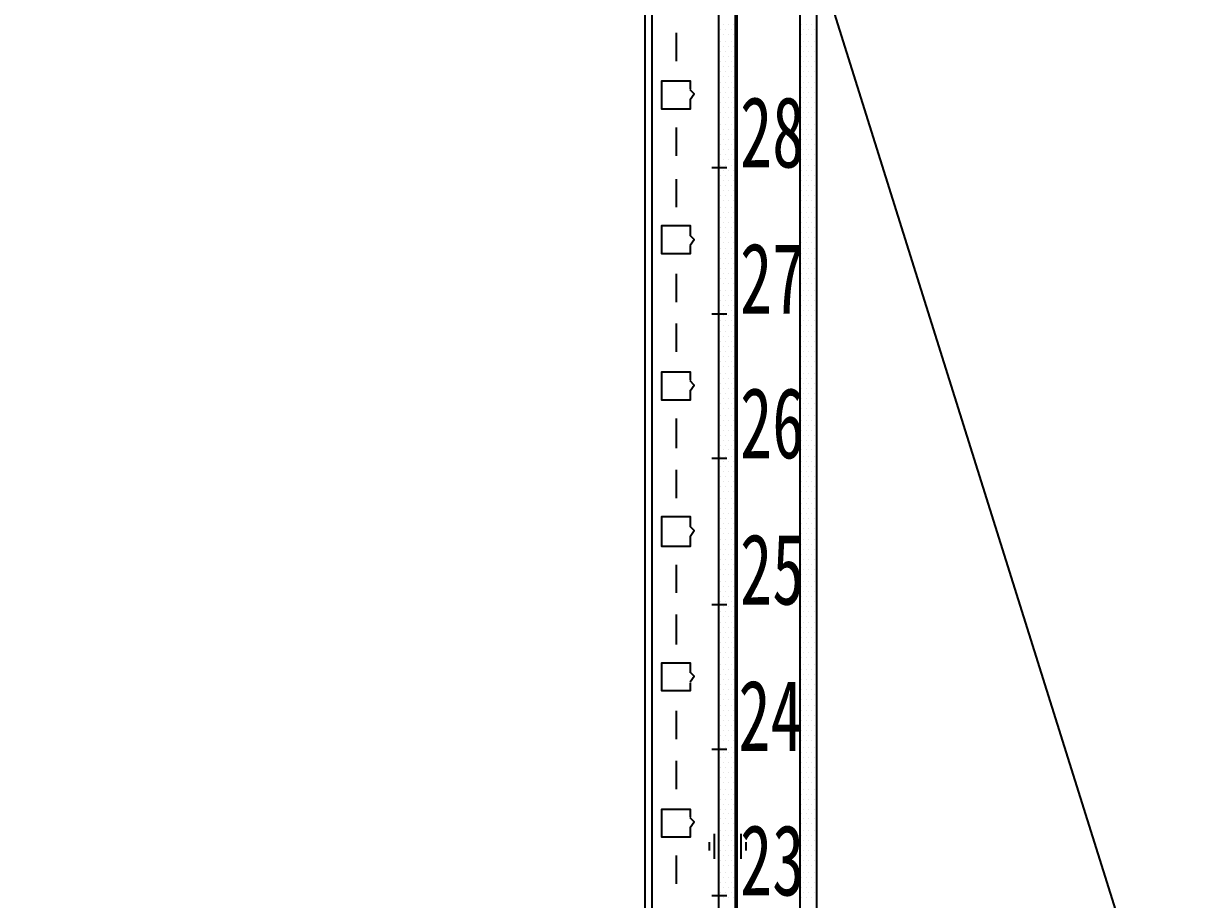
# Model space of a CAD drawing. Header units: metres. Extents: x 17 to 1264, y 17 to 859.
# Drawn here: x 405.2 to 506.6, y 402.8 to 478.7 of the extents above; entities that cross this region are included whole.
import ezdxf

# ---------------------------------------------------------------- set-up
doc = ezdxf.new("R2010")
doc.units = ezdxf.units.M
for name, color, linetype in [('LINES', 7, 'Continuous'), ('POLYLINES', 4, 'Continuous'), ('RECTS', 7, 'Continuous'), ('TEXTS', 3, 'Continuous')]:
    doc.layers.add(name, color=color, linetype=linetype)

msp = doc.modelspace()

# ---------------------------------------------------------------- linework, layer by layer
at = {"layer": 'LINES'}
for p, q in [((459.066, 125.712), (459.066, 721.008)), ((522.138, 330.624), (464.25, 515.376)), ((465.834, 478.656), (465.834, 478.656)), ((466.266, 478.656), (466.266, 478.656)), ((466.698, 478.656), (466.698, 478.656)), ((472.602, 478.656), (472.602, 478.656)), ((473.034, 478.656), (473.034, 478.656)), ((473.466, 478.656), (473.466, 478.656)), ((461.73, 477.936), (461.73, 475.488)), ((465.546, 478.224), (465.546, 478.224)), ((465.834, 477.792), (465.834, 477.792)), ((465.978, 478.224), (465.978, 478.224)), ((466.266, 477.792), (466.266, 477.792)), ((466.554, 478.224), (466.554, 478.224)), ((466.698, 477.792), (466.698, 477.792)), ((472.602, 477.792), (472.602, 477.792)), ((472.746, 478.224), (472.746, 478.224)), ((473.034, 477.792), (473.034, 477.792)), ((473.178, 478.224), (473.178, 478.224)), ((473.466, 477.792), (473.466, 477.792)), ((473.754, 478.224), (473.754, 478.224)), ((465.546, 477.216), (465.546, 477.216)), ((465.834, 476.784), (465.834, 476.784)), ((465.978, 477.216), (465.978, 477.216)), ((466.266, 476.784), (466.266, 476.784)), ((466.554, 477.216), (466.554, 477.216)), ((466.698, 476.784), (466.698, 476.784)), ((472.602, 476.784), (472.602, 476.784)), ((472.746, 477.216), (472.746, 477.216)), ((473.034, 476.784), (473.034, 476.784)), ((473.178, 477.216), (473.178, 477.216)), ((473.466, 476.784), (473.466, 476.784)), ((473.754, 477.216), (473.754, 477.216)), ((465.546, 476.352), (465.546, 476.352)), ((465.834, 475.92), (465.834, 475.92)), ((465.978, 476.352), (465.978, 476.352)), ((466.266, 475.92), (466.266, 475.92)), ((466.554, 476.352), (466.554, 476.352)), ((466.698, 475.92), (466.698, 475.92)), ((472.602, 475.92), (472.602, 475.92)), ((472.746, 476.352), (472.746, 476.352)), ((473.034, 475.92), (473.034, 475.92)), ((473.178, 476.352), (473.178, 476.352)), ((473.466, 475.92), (473.466, 475.92)), ((473.754, 476.352), (473.754, 476.352)), ((465.546, 475.488), (465.546, 475.488)), ((465.546, 474.624), (465.546, 474.624)), ((465.834, 475.056), (465.834, 475.056)), ((465.978, 475.488), (465.978, 475.488)), ((465.978, 474.624), (465.978, 474.624)), ((466.266, 475.056), (466.266, 475.056)), ((466.554, 475.488), (466.554, 475.488)), ((466.554, 474.624), (466.554, 474.624)), ((466.698, 475.056), (466.698, 475.056)), ((472.602, 475.056), (472.602, 475.056)), ((472.746, 475.488), (472.746, 475.488)), ((472.746, 474.624), (472.746, 474.624)), ((473.034, 475.056), (473.034, 475.056)), ((473.178, 475.488), (473.178, 475.488)), ((473.178, 474.624), (473.178, 474.624)), ((473.466, 475.056), (473.466, 475.056)), ((473.754, 475.488), (473.754, 475.488)), ((473.754, 474.624), (473.754, 474.624)), ((465.546, 473.616), (465.546, 473.616)), ((465.834, 474.192), (465.834, 474.192)), ((465.978, 473.616), (465.978, 473.616)), ((466.266, 474.192), (466.266, 474.192)), ((466.554, 473.616), (466.554, 473.616)), ((466.698, 474.192), (466.698, 474.192)), ((472.602, 474.192), (472.602, 474.192)), ((472.746, 473.616), (472.746, 473.616)), ((473.034, 474.192), (473.034, 474.192)), ((473.178, 473.616), (473.178, 473.616)), ((473.466, 474.192), (473.466, 474.192)), ((473.754, 473.616), (473.754, 473.616)), ((465.546, 472.752), (465.546, 472.752)), ((465.834, 473.184), (465.834, 473.184)), ((465.978, 472.752), (465.978, 472.752)), ((466.266, 473.184), (466.266, 473.184)), ((466.554, 472.752), (466.554, 472.752)), ((466.698, 473.184), (466.698, 473.184)), ((472.602, 473.184), (472.602, 473.184)), ((472.746, 472.752), (472.746, 472.752)), ((473.034, 473.184), (473.034, 473.184)), ((473.178, 472.752), (473.178, 472.752)), ((473.466, 473.184), (473.466, 473.184)), ((473.754, 472.752), (473.754, 472.752)), ((465.546, 471.888), (465.546, 471.888)), ((465.834, 472.32), (465.834, 472.32)), ((465.978, 471.888), (465.978, 471.888)), ((466.266, 472.32), (466.266, 472.32)), ((466.554, 471.888), (466.554, 471.888)), ((466.698, 472.32), (466.698, 472.32)), ((472.602, 472.32), (472.602, 472.32)), ((472.746, 471.888), (472.746, 471.888)), ((473.034, 472.32), (473.034, 472.32)), ((473.178, 471.888), (473.178, 471.888)), ((473.466, 472.32), (473.466, 472.32)), ((473.754, 471.888), (473.754, 471.888)), ((465.546, 471.024), (465.546, 471.024)), ((465.834, 471.456), (465.834, 471.456)), ((465.834, 470.592), (465.834, 470.592)), ((465.978, 471.024), (465.978, 471.024)), ((466.266, 471.456), (466.266, 471.456)), ((466.266, 470.592), (466.266, 470.592)), ((466.554, 471.024), (466.554, 471.024)), ((466.698, 471.456), (466.698, 471.456)), ((466.698, 470.592), (466.698, 470.592)), ((472.602, 471.456), (472.602, 471.456)), ((472.602, 470.592), (472.602, 470.592)), ((472.746, 471.024), (472.746, 471.024)), ((473.034, 471.456), (473.034, 471.456)), ((473.034, 470.592), (473.034, 470.592)), ((473.178, 471.024), (473.178, 471.024)), ((473.466, 471.456), (473.466, 471.456)), ((473.466, 470.592), (473.466, 470.592)), ((473.754, 471.024), (473.754, 471.024)), ((461.73, 469.728), (461.73, 467.28)), ((465.546, 470.016), (465.546, 470.016)), ((465.834, 469.584), (465.834, 469.584)), ((465.978, 470.016), (465.978, 470.016)), ((466.266, 469.584), (466.266, 469.584)), ((466.554, 470.016), (466.554, 470.016)), ((466.698, 469.584), (466.698, 469.584)), ((472.602, 469.584), (472.602, 469.584)), ((472.746, 470.016), (472.746, 470.016)), ((473.034, 469.584), (473.034, 469.584)), ((473.178, 470.016), (473.178, 470.016)), ((473.466, 469.584), (473.466, 469.584)), ((473.754, 470.016), (473.754, 470.016)), ((465.546, 469.152), (465.546, 469.152)), ((465.834, 468.72), (465.834, 468.72)), ((465.978, 469.152), (465.978, 469.152)), ((466.266, 468.72), (466.266, 468.72)), ((466.554, 469.152), (466.554, 469.152)), ((466.698, 468.72), (466.698, 468.72)), ((472.602, 468.72), (472.602, 468.72)), ((472.746, 469.152), (472.746, 469.152)), ((473.034, 468.72), (473.034, 468.72)), ((473.178, 469.152), (473.178, 469.152)), ((473.466, 468.72), (473.466, 468.72)), ((473.754, 469.152), (473.754, 469.152)), ((465.546, 468.288), (465.546, 468.288)), ((465.834, 467.856), (465.834, 467.856)), ((465.978, 468.288), (465.978, 468.288)), ((466.266, 467.856), (466.266, 467.856)), ((466.554, 468.288), (466.554, 468.288)), ((466.698, 467.856), (466.698, 467.856)), ((472.602, 467.856), (472.602, 467.856)), ((472.746, 468.288), (472.746, 468.288)), ((473.034, 467.856), (473.034, 467.856)), ((473.178, 468.288), (473.178, 468.288)), ((473.466, 467.856), (473.466, 467.856)), ((473.754, 468.288), (473.754, 468.288)), ((465.546, 467.424), (465.546, 467.424)), ((465.546, 466.416), (465.546, 466.416)), ((465.834, 466.992), (465.834, 466.992)), ((465.978, 467.424), (465.978, 467.424)), ((465.978, 466.416), (465.978, 466.416)), ((466.266, 466.992), (466.266, 466.992)), ((466.554, 467.424), (466.554, 467.424)), ((466.554, 466.416), (466.554, 466.416)), ((466.698, 466.992), (466.698, 466.992)), ((472.602, 466.992), (472.602, 466.992)), ((472.746, 467.424), (472.746, 467.424)), ((472.746, 466.416), (472.746, 466.416)), ((473.034, 466.992), (473.034, 466.992)), ((473.178, 467.424), (473.178, 467.424)), ((473.178, 466.416), (473.178, 466.416)), ((473.466, 466.992), (473.466, 466.992)), ((473.754, 467.424), (473.754, 467.424)), ((473.754, 466.416), (473.754, 466.416)), ((464.826, 466.272), (466.122, 466.272)), ((464.826, 466.272), (466.122, 466.272)), ((464.826, 466.272), (466.122, 466.272)), ((464.826, 466.272), (466.122, 466.272)), ((465.546, 465.552), (465.546, 465.552)), ((465.834, 465.984), (465.834, 465.984)), ((465.978, 465.552), (465.978, 465.552)), ((466.266, 465.984), (466.266, 465.984)), ((466.554, 465.552), (466.554, 465.552)), ((466.698, 465.984), (466.698, 465.984)), ((472.602, 465.984), (472.602, 465.984)), ((472.746, 465.552), (472.746, 465.552)), ((473.034, 465.984), (473.034, 465.984)), ((473.178, 465.552), (473.178, 465.552)), ((473.466, 465.984), (473.466, 465.984)), ((473.754, 465.552), (473.754, 465.552)), ((461.73, 465.264), (461.73, 462.816)), ((465.546, 464.688), (465.546, 464.688)), ((465.834, 465.12), (465.834, 465.12)), ((465.978, 464.688), (465.978, 464.688)), ((466.266, 465.12), (466.266, 465.12)), ((466.554, 464.688), (466.554, 464.688)), ((466.698, 465.12), (466.698, 465.12)), ((472.602, 465.12), (472.602, 465.12)), ((472.746, 464.688), (472.746, 464.688)), ((473.034, 465.12), (473.034, 465.12)), ((473.178, 464.688), (473.178, 464.688)), ((473.466, 465.12), (473.466, 465.12)), ((473.754, 464.688), (473.754, 464.688)), ((465.546, 463.824), (465.546, 463.824)), ((465.834, 464.256), (465.834, 464.256)), ((465.834, 463.392), (465.834, 463.392)), ((465.978, 463.824), (465.978, 463.824)), ((466.266, 464.256), (466.266, 464.256)), ((466.266, 463.392), (466.266, 463.392)), ((466.554, 463.824), (466.554, 463.824)), ((466.698, 464.256), (466.698, 464.256)), ((466.698, 463.392), (466.698, 463.392)), ((472.602, 464.256), (472.602, 464.256)), ((472.602, 463.392), (472.602, 463.392)), ((472.746, 463.824), (472.746, 463.824)), ((473.034, 464.256), (473.034, 464.256)), ((473.034, 463.392), (473.034, 463.392)), ((473.178, 463.824), (473.178, 463.824)), ((473.466, 464.256), (473.466, 464.256)), ((473.466, 463.392), (473.466, 463.392)), ((473.754, 463.824), (473.754, 463.824)), ((465.546, 462.816), (465.546, 462.816)), ((465.834, 462.384), (465.834, 462.384)), ((465.978, 462.816), (465.978, 462.816)), ((466.266, 462.384), (466.266, 462.384)), ((466.554, 462.816), (466.554, 462.816)), ((466.698, 462.384), (466.698, 462.384)), ((472.602, 462.384), (472.602, 462.384)), ((472.746, 462.816), (472.746, 462.816)), ((473.034, 462.384), (473.034, 462.384)), ((473.178, 462.816), (473.178, 462.816)), ((473.466, 462.384), (473.466, 462.384)), ((473.754, 462.816), (473.754, 462.816)), ((465.546, 461.952), (465.546, 461.952)), ((465.834, 461.52), (465.834, 461.52)), ((465.978, 461.952), (465.978, 461.952)), ((466.266, 461.52), (466.266, 461.52)), ((466.554, 461.952), (466.554, 461.952)), ((466.698, 461.52), (466.698, 461.52)), ((472.602, 461.52), (472.602, 461.52)), ((472.746, 461.952), (472.746, 461.952)), ((473.034, 461.52), (473.034, 461.52)), ((473.178, 461.952), (473.178, 461.952)), ((473.466, 461.52), (473.466, 461.52)), ((473.754, 461.952), (473.754, 461.952)), ((465.546, 461.088), (465.546, 461.088)), ((465.834, 460.656), (465.834, 460.656)), ((465.978, 461.088), (465.978, 461.088)), ((466.266, 460.656), (466.266, 460.656)), ((466.554, 461.088), (466.554, 461.088)), ((466.698, 460.656), (466.698, 460.656)), ((472.602, 460.656), (472.602, 460.656)), ((472.746, 461.088), (472.746, 461.088)), ((473.034, 460.656), (473.034, 460.656)), ((473.178, 461.088), (473.178, 461.088)), ((473.466, 460.656), (473.466, 460.656)), ((473.754, 461.088), (473.754, 461.088)), ((465.546, 460.224), (465.546, 460.224)), ((465.834, 459.792), (465.834, 459.792)), ((465.978, 460.224), (465.978, 460.224)), ((466.266, 459.792), (466.266, 459.792)), ((466.554, 460.224), (466.554, 460.224)), ((466.698, 459.792), (466.698, 459.792)), ((472.602, 459.792), (472.602, 459.792)), ((472.746, 460.224), (472.746, 460.224)), ((473.034, 459.792), (473.034, 459.792)), ((473.178, 460.224), (473.178, 460.224)), ((473.466, 459.792), (473.466, 459.792)), ((473.754, 460.224), (473.754, 460.224)), ((465.546, 459.216), (465.546, 459.216)), ((465.546, 458.352), (465.546, 458.352)), ((465.834, 458.784), (465.834, 458.784)), ((465.978, 459.216), (465.978, 459.216)), ((465.978, 458.352), (465.978, 458.352)), ((466.266, 458.784), (466.266, 458.784)), ((466.554, 459.216), (466.554, 459.216)), ((466.554, 458.352), (466.554, 458.352)), ((466.698, 458.784), (466.698, 458.784)), ((472.602, 458.784), (472.602, 458.784)), ((472.746, 459.216), (472.746, 459.216)), ((472.746, 458.352), (472.746, 458.352)), ((473.034, 458.784), (473.034, 458.784)), ((473.178, 459.216), (473.178, 459.216)), ((473.178, 458.352), (473.178, 458.352)), ((473.466, 458.784), (473.466, 458.784)), ((473.754, 459.216), (473.754, 459.216)), ((473.754, 458.352), (473.754, 458.352)), ((465.546, 457.488), (465.546, 457.488)), ((465.834, 457.92), (465.834, 457.92)), ((465.978, 457.488), (465.978, 457.488)), ((466.266, 457.92), (466.266, 457.92)), ((466.554, 457.488), (466.554, 457.488)), ((466.698, 457.92), (466.698, 457.92)), ((472.602, 457.92), (472.602, 457.92)), ((472.746, 457.488), (472.746, 457.488)), ((473.034, 457.92), (473.034, 457.92)), ((473.178, 457.488), (473.178, 457.488)), ((473.466, 457.92), (473.466, 457.92)), ((473.754, 457.488), (473.754, 457.488)), ((461.73, 457.056), (461.73, 454.608)), ((465.546, 456.624), (465.546, 456.624)), ((465.834, 457.056), (465.834, 457.056)), ((465.978, 456.624), (465.978, 456.624)), ((466.266, 457.056), (466.266, 457.056)), ((466.554, 456.624), (466.554, 456.624)), ((466.698, 457.056), (466.698, 457.056)), ((472.602, 457.056), (472.602, 457.056)), ((472.746, 456.624), (472.746, 456.624)), ((473.034, 457.056), (473.034, 457.056)), ((473.178, 456.624), (473.178, 456.624)), ((473.466, 457.056), (473.466, 457.056)), ((473.754, 456.624), (473.754, 456.624)), ((465.546, 455.616), (465.546, 455.616)), ((465.834, 456.192), (465.834, 456.192)), ((465.978, 455.616), (465.978, 455.616)), ((466.266, 456.192), (466.266, 456.192)), ((466.554, 455.616), (466.554, 455.616)), ((466.698, 456.192), (466.698, 456.192)), ((472.602, 456.192), (472.602, 456.192)), ((472.746, 455.616), (472.746, 455.616)), ((473.034, 456.192), (473.034, 456.192)), ((473.178, 455.616), (473.178, 455.616)), ((473.466, 456.192), (473.466, 456.192)), ((473.754, 455.616), (473.754, 455.616)), ((465.546, 454.752), (465.546, 454.752)), ((465.834, 455.184), (465.834, 455.184)), ((465.834, 454.32), (465.834, 454.32)), ((465.978, 454.752), (465.978, 454.752)), ((466.266, 455.184), (466.266, 455.184)), ((466.266, 454.32), (466.266, 454.32)), ((466.554, 454.752), (466.554, 454.752)), ((466.698, 455.184), (466.698, 455.184)), ((466.698, 454.32), (466.698, 454.32)), ((472.602, 455.184), (472.602, 455.184)), ((472.602, 454.32), (472.602, 454.32)), ((472.746, 454.752), (472.746, 454.752)), ((473.034, 455.184), (473.034, 455.184)), ((473.034, 454.32), (473.034, 454.32)), ((473.178, 454.752), (473.178, 454.752)), ((473.466, 455.184), (473.466, 455.184)), ((473.466, 454.32), (473.466, 454.32)), ((473.754, 454.752), (473.754, 454.752)), ((464.826, 453.6), (466.122, 453.6)), ((464.826, 453.6), (466.122, 453.6)), ((464.826, 453.6), (466.122, 453.6)), ((464.826, 453.6), (466.122, 453.6)), ((465.546, 453.888), (465.546, 453.888)), ((465.834, 453.456), (465.834, 453.456)), ((465.978, 453.888), (465.978, 453.888)), ((466.266, 453.456), (466.266, 453.456)), ((466.554, 453.888), (466.554, 453.888)), ((466.698, 453.456), (466.698, 453.456)), ((472.602, 453.456), (472.602, 453.456)), ((472.746, 453.888), (472.746, 453.888)), ((473.034, 453.456), (473.034, 453.456)), ((473.178, 453.888), (473.178, 453.888)), ((473.466, 453.456), (473.466, 453.456)), ((473.754, 453.888), (473.754, 453.888)), ((461.73, 452.736), (461.73, 450.288)), ((465.546, 453.024), (465.546, 453.024)), ((465.834, 452.592), (465.834, 452.592)), ((465.978, 453.024), (465.978, 453.024)), ((466.266, 452.592), (466.266, 452.592)), ((466.554, 453.024), (466.554, 453.024)), ((466.698, 452.592), (466.698, 452.592)), ((472.602, 452.592), (472.602, 452.592)), ((472.746, 453.024), (472.746, 453.024)), ((473.034, 452.592), (473.034, 452.592)), ((473.178, 453.024), (473.178, 453.024)), ((473.466, 452.592), (473.466, 452.592)), ((473.754, 453.024), (473.754, 453.024)), ((465.546, 452.016), (465.546, 452.016)), ((465.834, 451.584), (465.834, 451.584)), ((465.978, 452.016), (465.978, 452.016)), ((466.266, 451.584), (466.266, 451.584)), ((466.554, 452.016), (466.554, 452.016)), ((466.698, 451.584), (466.698, 451.584)), ((472.602, 451.584), (472.602, 451.584)), ((472.746, 452.016), (472.746, 452.016)), ((473.034, 451.584), (473.034, 451.584)), ((473.178, 452.016), (473.178, 452.016)), ((473.466, 451.584), (473.466, 451.584)), ((473.754, 452.016), (473.754, 452.016)), ((465.546, 451.152), (465.546, 451.152)), ((465.546, 450.288), (465.546, 450.288)), ((465.834, 450.72), (465.834, 450.72)), ((465.978, 451.152), (465.978, 451.152)), ((465.978, 450.288), (465.978, 450.288)), ((466.266, 450.72), (466.266, 450.72)), ((466.554, 451.152), (466.554, 451.152)), ((466.554, 450.288), (466.554, 450.288)), ((466.698, 450.72), (466.698, 450.72)), ((472.602, 450.72), (472.602, 450.72)), ((472.746, 451.152), (472.746, 451.152)), ((472.746, 450.288), (472.746, 450.288)), ((473.034, 450.72), (473.034, 450.72)), ((473.178, 451.152), (473.178, 451.152)), ((473.178, 450.288), (473.178, 450.288)), ((473.466, 450.72), (473.466, 450.72)), ((473.754, 451.152), (473.754, 451.152)), ((473.754, 450.288), (473.754, 450.288)), ((465.546, 449.424), (465.546, 449.424)), ((465.834, 449.856), (465.834, 449.856)), ((465.978, 449.424), (465.978, 449.424)), ((466.266, 449.856), (466.266, 449.856)), ((466.554, 449.424), (466.554, 449.424)), ((466.698, 449.856), (466.698, 449.856)), ((472.602, 449.856), (472.602, 449.856)), ((472.746, 449.424), (472.746, 449.424)), ((473.034, 449.856), (473.034, 449.856)), ((473.178, 449.424), (473.178, 449.424)), ((473.466, 449.856), (473.466, 449.856)), ((473.754, 449.424), (473.754, 449.424)), ((465.546, 448.416), (465.546, 448.416)), ((465.834, 448.992), (465.834, 448.992)), ((465.978, 448.416), (465.978, 448.416)), ((466.266, 448.992), (466.266, 448.992)), ((466.554, 448.416), (466.554, 448.416)), ((466.698, 448.992), (466.698, 448.992)), ((472.602, 448.992), (472.602, 448.992)), ((472.746, 448.416), (472.746, 448.416)), ((473.034, 448.992), (473.034, 448.992)), ((473.178, 448.416), (473.178, 448.416)), ((473.466, 448.992), (473.466, 448.992)), ((473.754, 448.416), (473.754, 448.416)), ((465.546, 447.552), (465.546, 447.552)), ((465.834, 447.984), (465.834, 447.984)), ((465.978, 447.552), (465.978, 447.552)), ((466.266, 447.984), (466.266, 447.984)), ((466.554, 447.552), (466.554, 447.552)), ((466.698, 447.984), (466.698, 447.984)), ((472.602, 447.984), (472.602, 447.984)), ((472.746, 447.552), (472.746, 447.552)), ((473.034, 447.984), (473.034, 447.984)), ((473.178, 447.552), (473.178, 447.552)), ((473.466, 447.984), (473.466, 447.984)), ((473.754, 447.552), (473.754, 447.552)), ((465.546, 446.688), (465.546, 446.688)), ((465.834, 447.12), (465.834, 447.12)), ((465.834, 446.256), (465.834, 446.256)), ((465.978, 446.688), (465.978, 446.688)), ((466.266, 447.12), (466.266, 447.12)), ((466.266, 446.256), (466.266, 446.256)), ((466.554, 446.688), (466.554, 446.688)), ((466.698, 447.12), (466.698, 447.12)), ((466.698, 446.256), (466.698, 446.256)), ((472.602, 447.12), (472.602, 447.12)), ((472.602, 446.256), (472.602, 446.256)), ((472.746, 446.688), (472.746, 446.688)), ((473.034, 447.12), (473.034, 447.12)), ((473.034, 446.256), (473.034, 446.256)), ((473.178, 446.688), (473.178, 446.688)), ((473.466, 447.12), (473.466, 447.12)), ((473.466, 446.256), (473.466, 446.256)), ((473.754, 446.688), (473.754, 446.688)), ((465.546, 445.824), (465.546, 445.824)), ((465.834, 445.392), (465.834, 445.392)), ((465.978, 445.824), (465.978, 445.824)), ((466.266, 445.392), (466.266, 445.392)), ((466.554, 445.824), (466.554, 445.824)), ((466.698, 445.392), (466.698, 445.392)), ((472.602, 445.392), (472.602, 445.392)), ((472.746, 445.824), (472.746, 445.824)), ((473.034, 445.392), (473.034, 445.392)), ((473.178, 445.824), (473.178, 445.824)), ((473.466, 445.392), (473.466, 445.392)), ((473.754, 445.824), (473.754, 445.824)), ((461.73, 444.528), (461.73, 441.936)), ((465.546, 444.816), (465.546, 444.816)), ((465.834, 444.384), (465.834, 444.384)), ((465.978, 444.816), (465.978, 444.816)), ((466.266, 444.384), (466.266, 444.384)), ((466.554, 444.816), (466.554, 444.816)), ((466.698, 444.384), (466.698, 444.384)), ((472.602, 444.384), (472.602, 444.384)), ((472.746, 444.816), (472.746, 444.816)), ((473.034, 444.384), (473.034, 444.384)), ((473.178, 444.816), (473.178, 444.816)), ((473.466, 444.384), (473.466, 444.384)), ((473.754, 444.816), (473.754, 444.816)), ((465.546, 443.952), (465.546, 443.952)), ((465.834, 443.52), (465.834, 443.52)), ((465.978, 443.952), (465.978, 443.952)), ((466.266, 443.52), (466.266, 443.52)), ((466.554, 443.952), (466.554, 443.952)), ((466.698, 443.52), (466.698, 443.52)), ((472.602, 443.52), (472.602, 443.52)), ((472.746, 443.952), (472.746, 443.952)), ((473.034, 443.52), (473.034, 443.52)), ((473.178, 443.952), (473.178, 443.952)), ((473.466, 443.52), (473.466, 443.52)), ((473.754, 443.952), (473.754, 443.952)), ((465.546, 443.088), (465.546, 443.088)), ((465.546, 442.224), (465.546, 442.224)), ((465.834, 442.656), (465.834, 442.656)), ((465.978, 443.088), (465.978, 443.088)), ((465.978, 442.224), (465.978, 442.224)), ((466.266, 442.656), (466.266, 442.656)), ((466.554, 443.088), (466.554, 443.088)), ((466.554, 442.224), (466.554, 442.224)), ((466.698, 442.656), (466.698, 442.656)), ((472.602, 442.656), (472.602, 442.656)), ((472.746, 443.088), (472.746, 443.088)), ((472.746, 442.224), (472.746, 442.224)), ((473.034, 442.656), (473.034, 442.656)), ((473.178, 443.088), (473.178, 443.088)), ((473.178, 442.224), (473.178, 442.224)), ((473.466, 442.656), (473.466, 442.656)), ((473.754, 443.088), (473.754, 443.088)), ((473.754, 442.224), (473.754, 442.224)), ((464.826, 441.072), (466.122, 441.072)), ((464.826, 441.072), (466.122, 441.072)), ((464.826, 441.072), (466.122, 441.072)), ((464.826, 441.072), (466.122, 441.072)), ((465.546, 441.216), (465.546, 441.216)), ((465.834, 441.792), (465.834, 441.792)), ((465.978, 441.216), (465.978, 441.216)), ((466.266, 441.792), (466.266, 441.792)), ((466.554, 441.216), (466.554, 441.216)), ((466.698, 441.792), (466.698, 441.792)), ((472.602, 441.792), (472.602, 441.792)), ((472.746, 441.216), (472.746, 441.216)), ((473.034, 441.792), (473.034, 441.792)), ((473.178, 441.216), (473.178, 441.216)), ((473.466, 441.792), (473.466, 441.792)), ((473.754, 441.216), (473.754, 441.216)), ((461.73, 440.064), (461.73, 437.616)), ((465.546, 440.352), (465.546, 440.352)), ((465.834, 440.784), (465.834, 440.784)), ((465.978, 440.352), (465.978, 440.352)), ((466.266, 440.784), (466.266, 440.784)), ((466.554, 440.352), (466.554, 440.352)), ((466.698, 440.784), (466.698, 440.784)), ((472.602, 440.784), (472.602, 440.784)), ((472.746, 440.352), (472.746, 440.352)), ((473.034, 440.784), (473.034, 440.784)), ((473.178, 440.352), (473.178, 440.352)), ((473.466, 440.784), (473.466, 440.784)), ((473.754, 440.352), (473.754, 440.352)), ((465.546, 439.488), (465.546, 439.488)), ((465.834, 439.92), (465.834, 439.92)), ((465.834, 439.056), (465.834, 439.056)), ((465.978, 439.488), (465.978, 439.488)), ((466.266, 439.92), (466.266, 439.92)), ((466.266, 439.056), (466.266, 439.056)), ((466.554, 439.488), (466.554, 439.488)), ((466.698, 439.92), (466.698, 439.92)), ((466.698, 439.056), (466.698, 439.056)), ((472.602, 439.92), (472.602, 439.92)), ((472.602, 439.056), (472.602, 439.056)), ((472.746, 439.488), (472.746, 439.488)), ((473.034, 439.92), (473.034, 439.92)), ((473.034, 439.056), (473.034, 439.056)), ((473.178, 439.488), (473.178, 439.488)), ((473.466, 439.92), (473.466, 439.92)), ((473.466, 439.056), (473.466, 439.056)), ((473.754, 439.488), (473.754, 439.488)), ((465.546, 438.624), (465.546, 438.624)), ((465.834, 438.192), (465.834, 438.192)), ((465.978, 438.624), (465.978, 438.624)), ((466.266, 438.192), (466.266, 438.192)), ((466.554, 438.624), (466.554, 438.624)), ((466.698, 438.192), (466.698, 438.192)), ((472.602, 438.192), (472.602, 438.192)), ((472.746, 438.624), (472.746, 438.624)), ((473.034, 438.192), (473.034, 438.192)), ((473.178, 438.624), (473.178, 438.624)), ((473.466, 438.192), (473.466, 438.192)), ((473.754, 438.624), (473.754, 438.624)), ((465.546, 437.616), (465.546, 437.616)), ((465.834, 437.184), (465.834, 437.184)), ((465.978, 437.616), (465.978, 437.616)), ((466.266, 437.184), (466.266, 437.184)), ((466.554, 437.616), (466.554, 437.616)), ((466.698, 437.184), (466.698, 437.184)), ((472.602, 437.184), (472.602, 437.184)), ((472.746, 437.616), (472.746, 437.616)), ((473.034, 437.184), (473.034, 437.184)), ((473.178, 437.616), (473.178, 437.616)), ((473.466, 437.184), (473.466, 437.184)), ((473.754, 437.616), (473.754, 437.616)), ((465.546, 436.752), (465.546, 436.752)), ((465.834, 436.32), (465.834, 436.32)), ((465.978, 436.752), (465.978, 436.752)), ((466.266, 436.32), (466.266, 436.32)), ((466.554, 436.752), (466.554, 436.752)), ((466.698, 436.32), (466.698, 436.32)), ((472.602, 436.32), (472.602, 436.32)), ((472.746, 436.752), (472.746, 436.752)), ((473.034, 436.32), (473.034, 436.32)), ((473.178, 436.752), (473.178, 436.752)), ((473.466, 436.32), (473.466, 436.32)), ((473.754, 436.752), (473.754, 436.752)), ((465.546, 435.888), (465.546, 435.888)), ((465.546, 435.024), (465.546, 435.024)), ((465.834, 435.456), (465.834, 435.456)), ((465.978, 435.888), (465.978, 435.888)), ((465.978, 435.024), (465.978, 435.024)), ((466.266, 435.456), (466.266, 435.456)), ((466.554, 435.888), (466.554, 435.888)), ((466.554, 435.024), (466.554, 435.024)), ((466.698, 435.456), (466.698, 435.456)), ((472.602, 435.456), (472.602, 435.456)), ((472.746, 435.888), (472.746, 435.888)), ((472.746, 435.024), (472.746, 435.024)), ((473.034, 435.456), (473.034, 435.456)), ((473.178, 435.888), (473.178, 435.888)), ((473.178, 435.024), (473.178, 435.024)), ((473.466, 435.456), (473.466, 435.456)), ((473.754, 435.888), (473.754, 435.888)), ((473.754, 435.024), (473.754, 435.024)), ((465.546, 434.016), (465.546, 434.016)), ((465.834, 434.592), (465.834, 434.592)), ((465.978, 434.016), (465.978, 434.016)), ((466.266, 434.592), (466.266, 434.592)), ((466.554, 434.016), (466.554, 434.016)), ((466.698, 434.592), (466.698, 434.592)), ((472.602, 434.592), (472.602, 434.592)), ((472.746, 434.016), (472.746, 434.016)), ((473.034, 434.592), (473.034, 434.592)), ((473.178, 434.016), (473.178, 434.016)), ((473.466, 434.592), (473.466, 434.592)), ((473.754, 434.016), (473.754, 434.016)), ((465.546, 433.152), (465.546, 433.152)), ((465.834, 433.584), (465.834, 433.584)), ((465.978, 433.152), (465.978, 433.152)), ((466.266, 433.584), (466.266, 433.584)), ((466.554, 433.152), (466.554, 433.152)), ((466.698, 433.584), (466.698, 433.584)), ((472.602, 433.584), (472.602, 433.584)), ((472.746, 433.152), (472.746, 433.152)), ((473.034, 433.584), (473.034, 433.584)), ((473.178, 433.152), (473.178, 433.152)), ((473.466, 433.584), (473.466, 433.584)), ((473.754, 433.152), (473.754, 433.152)), ((465.546, 432.288), (465.546, 432.288)), ((465.834, 432.72), (465.834, 432.72)), ((465.978, 432.288), (465.978, 432.288)), ((466.266, 432.72), (466.266, 432.72)), ((466.554, 432.288), (466.554, 432.288)), ((466.698, 432.72), (466.698, 432.72)), ((472.602, 432.72), (472.602, 432.72)), ((472.746, 432.288), (472.746, 432.288)), ((473.034, 432.72), (473.034, 432.72)), ((473.178, 432.288), (473.178, 432.288)), ((473.466, 432.72), (473.466, 432.72)), ((473.754, 432.288), (473.754, 432.288)), ((461.73, 431.856), (461.73, 429.408)), ((465.546, 431.424), (465.546, 431.424)), ((465.834, 431.856), (465.834, 431.856)), ((465.834, 430.992), (465.834, 430.992)), ((465.978, 431.424), (465.978, 431.424)), ((466.266, 431.856), (466.266, 431.856)), ((466.266, 430.992), (466.266, 430.992)), ((466.554, 431.424), (466.554, 431.424)), ((466.698, 431.856), (466.698, 431.856)), ((466.698, 430.992), (466.698, 430.992)), ((472.602, 431.856), (472.602, 431.856)), ((472.602, 430.992), (472.602, 430.992)), ((472.746, 431.424), (472.746, 431.424)), ((473.034, 431.856), (473.034, 431.856)), ((473.034, 430.992), (473.034, 430.992)), ((473.178, 431.424), (473.178, 431.424)), ((473.466, 431.856), (473.466, 431.856)), ((473.466, 430.992), (473.466, 430.992)), ((473.754, 431.424), (473.754, 431.424)), ((465.546, 430.416), (465.546, 430.416)), ((465.834, 429.984), (465.834, 429.984)), ((465.978, 430.416), (465.978, 430.416)), ((466.266, 429.984), (466.266, 429.984)), ((466.554, 430.416), (466.554, 430.416)), ((466.698, 429.984), (466.698, 429.984)), ((472.602, 429.984), (472.602, 429.984)), ((472.746, 430.416), (472.746, 430.416)), ((473.034, 429.984), (473.034, 429.984)), ((473.178, 430.416), (473.178, 430.416)), ((473.466, 429.984), (473.466, 429.984)), ((473.754, 430.416), (473.754, 430.416)), ((465.546, 429.552), (465.546, 429.552)), ((465.834, 429.12), (465.834, 429.12)), ((465.978, 429.552), (465.978, 429.552)), ((466.266, 429.12), (466.266, 429.12)), ((466.554, 429.552), (466.554, 429.552)), ((466.698, 429.12), (466.698, 429.12)), ((472.602, 429.12), (472.602, 429.12)), ((472.746, 429.552), (472.746, 429.552)), ((473.034, 429.12), (473.034, 429.12)), ((473.178, 429.552), (473.178, 429.552)), ((473.466, 429.12), (473.466, 429.12)), ((473.754, 429.552), (473.754, 429.552)), ((464.826, 428.4), (466.122, 428.4)), ((464.826, 428.4), (466.122, 428.4)), ((464.826, 428.4), (466.122, 428.4)), ((464.826, 428.4), (466.122, 428.4)), ((465.546, 428.688), (465.546, 428.688)), ((465.834, 428.256), (465.834, 428.256)), ((465.978, 428.688), (465.978, 428.688)), ((466.266, 428.256), (466.266, 428.256)), ((466.554, 428.688), (466.554, 428.688)), ((466.698, 428.256), (466.698, 428.256)), ((472.602, 428.256), (472.602, 428.256)), ((472.746, 428.688), (472.746, 428.688)), ((473.034, 428.256), (473.034, 428.256)), ((473.178, 428.688), (473.178, 428.688)), ((473.466, 428.256), (473.466, 428.256)), ((473.754, 428.688), (473.754, 428.688)), ((461.73, 427.536), (461.73, 424.944)), ((465.546, 427.824), (465.546, 427.824)), ((465.834, 427.392), (465.834, 427.392)), ((465.978, 427.824), (465.978, 427.824)), ((466.266, 427.392), (466.266, 427.392)), ((466.554, 427.824), (466.554, 427.824)), ((466.698, 427.392), (466.698, 427.392)), ((472.602, 427.392), (472.602, 427.392)), ((472.746, 427.824), (472.746, 427.824)), ((473.034, 427.392), (473.034, 427.392)), ((473.178, 427.824), (473.178, 427.824)), ((473.466, 427.392), (473.466, 427.392)), ((473.754, 427.824), (473.754, 427.824)), ((465.546, 426.816), (465.546, 426.816)), ((465.546, 425.952), (465.546, 425.952)), ((465.834, 426.384), (465.834, 426.384)), ((465.978, 426.816), (465.978, 426.816)), ((465.978, 425.952), (465.978, 425.952)), ((466.266, 426.384), (466.266, 426.384)), ((466.554, 426.816), (466.554, 426.816)), ((466.554, 425.952), (466.554, 425.952)), ((466.698, 426.384), (466.698, 426.384)), ((472.602, 426.384), (472.602, 426.384)), ((472.746, 426.816), (472.746, 426.816)), ((472.746, 425.952), (472.746, 425.952)), ((473.034, 426.384), (473.034, 426.384)), ((473.178, 426.816), (473.178, 426.816)), ((473.178, 425.952), (473.178, 425.952)), ((473.466, 426.384), (473.466, 426.384)), ((473.754, 426.816), (473.754, 426.816)), ((473.754, 425.952), (473.754, 425.952)), ((465.546, 425.088), (465.546, 425.088)), ((465.834, 425.52), (465.834, 425.52)), ((465.978, 425.088), (465.978, 425.088)), ((466.266, 425.52), (466.266, 425.52)), ((466.554, 425.088), (466.554, 425.088)), ((466.698, 425.52), (466.698, 425.52)), ((472.602, 425.52), (472.602, 425.52)), ((472.746, 425.088), (472.746, 425.088)), ((473.034, 425.52), (473.034, 425.52)), ((473.178, 425.088), (473.178, 425.088)), ((473.466, 425.52), (473.466, 425.52)), ((473.754, 425.088), (473.754, 425.088)), ((465.546, 424.224), (465.546, 424.224)), ((465.834, 424.656), (465.834, 424.656)), ((465.978, 424.224), (465.978, 424.224)), ((466.266, 424.656), (466.266, 424.656)), ((466.554, 424.224), (466.554, 424.224)), ((466.698, 424.656), (466.698, 424.656)), ((472.602, 424.656), (472.602, 424.656)), ((472.746, 424.224), (472.746, 424.224)), ((473.034, 424.656), (473.034, 424.656)), ((473.178, 424.224), (473.178, 424.224)), ((473.466, 424.656), (473.466, 424.656)), ((473.754, 424.224), (473.754, 424.224)), ((465.546, 423.216), (465.546, 423.216)), ((465.834, 423.792), (465.834, 423.792)), ((465.978, 423.216), (465.978, 423.216)), ((466.266, 423.792), (466.266, 423.792)), ((466.554, 423.216), (466.554, 423.216)), ((466.698, 423.792), (466.698, 423.792)), ((472.602, 423.792), (472.602, 423.792)), ((472.746, 423.216), (472.746, 423.216)), ((473.034, 423.792), (473.034, 423.792)), ((473.178, 423.216), (473.178, 423.216)), ((473.466, 423.792), (473.466, 423.792)), ((473.754, 423.216), (473.754, 423.216)), ((465.546, 422.352), (465.546, 422.352)), ((465.834, 422.784), (465.834, 422.784)), ((465.834, 421.92), (465.834, 421.92)), ((465.978, 422.352), (465.978, 422.352)), ((466.266, 422.784), (466.266, 422.784)), ((466.266, 421.92), (466.266, 421.92)), ((466.554, 422.352), (466.554, 422.352)), ((466.698, 422.784), (466.698, 422.784)), ((466.698, 421.92), (466.698, 421.92)), ((472.602, 422.784), (472.602, 422.784)), ((472.602, 421.92), (472.602, 421.92)), ((472.746, 422.352), (472.746, 422.352)), ((473.034, 422.784), (473.034, 422.784)), ((473.034, 421.92), (473.034, 421.92)), ((473.178, 422.352), (473.178, 422.352)), ((473.466, 422.784), (473.466, 422.784)), ((473.466, 421.92), (473.466, 421.92)), ((473.754, 422.352), (473.754, 422.352)), ((465.546, 421.488), (465.546, 421.488)), ((465.834, 421.056), (465.834, 421.056)), ((465.978, 421.488), (465.978, 421.488)), ((466.266, 421.056), (466.266, 421.056)), ((466.554, 421.488), (466.554, 421.488)), ((466.698, 421.056), (466.698, 421.056)), ((472.602, 421.056), (472.602, 421.056)), ((472.746, 421.488), (472.746, 421.488)), ((473.034, 421.056), (473.034, 421.056)), ((473.178, 421.488), (473.178, 421.488)), ((473.466, 421.056), (473.466, 421.056)), ((473.754, 421.488), (473.754, 421.488)), ((465.546, 420.624), (465.546, 420.624)), ((465.834, 420.192), (465.834, 420.192)), ((465.978, 420.624), (465.978, 420.624)), ((466.266, 420.192), (466.266, 420.192)), ((466.554, 420.624), (466.554, 420.624)), ((466.698, 420.192), (466.698, 420.192)), ((472.602, 420.192), (472.602, 420.192)), ((472.746, 420.624), (472.746, 420.624)), ((473.034, 420.192), (473.034, 420.192)), ((473.178, 420.624), (473.178, 420.624)), ((473.466, 420.192), (473.466, 420.192)), ((473.754, 420.624), (473.754, 420.624)), ((461.73, 419.184), (461.73, 416.736)), ((465.546, 419.616), (465.546, 419.616)), ((465.834, 419.184), (465.834, 419.184)), ((465.978, 419.616), (465.978, 419.616)), ((466.266, 419.184), (466.266, 419.184)), ((466.554, 419.616), (466.554, 419.616)), ((466.698, 419.184), (466.698, 419.184)), ((472.602, 419.184), (472.602, 419.184)), ((472.746, 419.616), (472.746, 419.616)), ((473.034, 419.184), (473.034, 419.184)), ((473.178, 419.616), (473.178, 419.616)), ((473.466, 419.184), (473.466, 419.184)), ((473.754, 419.616), (473.754, 419.616)), ((465.546, 418.752), (465.546, 418.752)), ((465.546, 417.888), (465.546, 417.888)), ((465.834, 418.32), (465.834, 418.32)), ((465.978, 418.752), (465.978, 418.752)), ((465.978, 417.888), (465.978, 417.888)), ((466.266, 418.32), (466.266, 418.32)), ((466.554, 418.752), (466.554, 418.752)), ((466.554, 417.888), (466.554, 417.888)), ((466.698, 418.32), (466.698, 418.32)), ((472.602, 418.32), (472.602, 418.32)), ((472.746, 418.752), (472.746, 418.752)), ((472.746, 417.888), (472.746, 417.888)), ((473.034, 418.32), (473.034, 418.32)), ((473.178, 418.752), (473.178, 418.752)), ((473.178, 417.888), (473.178, 417.888)), ((473.466, 418.32), (473.466, 418.32)), ((473.754, 418.752), (473.754, 418.752)), ((473.754, 417.888), (473.754, 417.888)), ((465.546, 417.024), (465.546, 417.024)), ((465.834, 417.456), (465.834, 417.456)), ((465.978, 417.024), (465.978, 417.024)), ((466.266, 417.456), (466.266, 417.456)), ((466.554, 417.024), (466.554, 417.024)), ((466.698, 417.456), (466.698, 417.456)), ((472.602, 417.456), (472.602, 417.456)), ((472.746, 417.024), (472.746, 417.024)), ((473.034, 417.456), (473.034, 417.456)), ((473.178, 417.024), (473.178, 417.024)), ((473.466, 417.456), (473.466, 417.456)), ((473.754, 417.024), (473.754, 417.024)), ((464.826, 415.872), (466.122, 415.872)), ((464.826, 415.872), (466.122, 415.872)), ((464.826, 415.872), (466.122, 415.872)), ((464.826, 415.872), (466.122, 415.872)), ((465.546, 416.016), (465.546, 416.016)), ((465.834, 416.592), (465.834, 416.592)), ((465.978, 416.016), (465.978, 416.016)), ((466.266, 416.592), (466.266, 416.592)), ((466.554, 416.016), (466.554, 416.016)), ((466.698, 416.592), (466.698, 416.592)), ((472.602, 416.592), (472.602, 416.592)), ((472.746, 416.016), (472.746, 416.016)), ((473.034, 416.592), (473.034, 416.592)), ((473.178, 416.016), (473.178, 416.016)), ((473.466, 416.592), (473.466, 416.592)), ((473.754, 416.016), (473.754, 416.016)), ((461.73, 414.864), (461.73, 412.416)), ((465.546, 415.152), (465.546, 415.152)), ((465.834, 415.584), (465.834, 415.584)), ((465.834, 414.72), (465.834, 414.72)), ((465.978, 415.152), (465.978, 415.152)), ((466.266, 415.584), (466.266, 415.584)), ((466.266, 414.72), (466.266, 414.72)), ((466.554, 415.152), (466.554, 415.152)), ((466.698, 415.584), (466.698, 415.584)), ((466.698, 414.72), (466.698, 414.72)), ((472.602, 415.584), (472.602, 415.584)), ((472.602, 414.72), (472.602, 414.72)), ((472.746, 415.152), (472.746, 415.152)), ((473.034, 415.584), (473.034, 415.584)), ((473.034, 414.72), (473.034, 414.72)), ((473.178, 415.152), (473.178, 415.152)), ((473.466, 415.584), (473.466, 415.584)), ((473.466, 414.72), (473.466, 414.72)), ((473.754, 415.152), (473.754, 415.152)), ((465.546, 414.288), (465.546, 414.288)), ((465.834, 413.856), (465.834, 413.856)), ((465.978, 414.288), (465.978, 414.288)), ((466.266, 413.856), (466.266, 413.856)), ((466.554, 414.288), (466.554, 414.288)), ((466.698, 413.856), (466.698, 413.856)), ((472.602, 413.856), (472.602, 413.856)), ((472.746, 414.288), (472.746, 414.288)), ((473.034, 413.856), (473.034, 413.856)), ((473.178, 414.288), (473.178, 414.288)), ((473.466, 413.856), (473.466, 413.856)), ((473.754, 414.288), (473.754, 414.288)), ((465.546, 413.424), (465.546, 413.424)), ((465.834, 412.992), (465.834, 412.992)), ((465.978, 413.424), (465.978, 413.424)), ((466.266, 412.992), (466.266, 412.992)), ((466.554, 413.424), (466.554, 413.424)), ((466.698, 412.992), (466.698, 412.992)), ((472.602, 412.992), (472.602, 412.992)), ((472.746, 413.424), (472.746, 413.424)), ((473.034, 412.992), (473.034, 412.992)), ((473.178, 413.424), (473.178, 413.424)), ((473.466, 412.992), (473.466, 412.992)), ((473.754, 413.424), (473.754, 413.424)), ((465.546, 412.416), (465.546, 412.416)), ((465.834, 411.984), (465.834, 411.984)), ((465.978, 412.416), (465.978, 412.416)), ((466.266, 411.984), (466.266, 411.984)), ((466.554, 412.416), (466.554, 412.416)), ((466.698, 411.984), (466.698, 411.984)), ((472.602, 411.984), (472.602, 411.984)), ((472.746, 412.416), (472.746, 412.416)), ((473.034, 411.984), (473.034, 411.984)), ((473.178, 412.416), (473.178, 412.416)), ((473.466, 411.984), (473.466, 411.984)), ((473.754, 412.416), (473.754, 412.416)), ((465.546, 411.552), (465.546, 411.552)), ((465.546, 410.688), (465.546, 410.688)), ((465.834, 411.12), (465.834, 411.12)), ((465.978, 411.552), (465.978, 411.552)), ((465.978, 410.688), (465.978, 410.688)), ((466.266, 411.12), (466.266, 411.12)), ((466.554, 411.552), (466.554, 411.552)), ((466.554, 410.688), (466.554, 410.688)), ((466.698, 411.12), (466.698, 411.12)), ((472.602, 411.12), (472.602, 411.12)), ((472.746, 411.552), (472.746, 411.552)), ((472.746, 410.688), (472.746, 410.688)), ((473.034, 411.12), (473.034, 411.12)), ((473.178, 411.552), (473.178, 411.552)), ((473.178, 410.688), (473.178, 410.688)), ((473.466, 411.12), (473.466, 411.12)), ((473.754, 411.552), (473.754, 411.552)), ((473.754, 410.688), (473.754, 410.688)), ((465.546, 409.824), (465.546, 409.824)), ((465.834, 410.256), (465.834, 410.256)), ((465.978, 409.824), (465.978, 409.824)), ((466.266, 410.256), (466.266, 410.256)), ((466.554, 409.824), (466.554, 409.824)), ((466.698, 410.256), (466.698, 410.256)), ((472.602, 410.256), (472.602, 410.256)), ((472.746, 409.824), (472.746, 409.824)), ((473.034, 410.256), (473.034, 410.256)), ((473.178, 409.824), (473.178, 409.824)), ((473.466, 410.256), (473.466, 410.256)), ((473.754, 409.824), (473.754, 409.824)), ((465.546, 408.816), (465.546, 408.816)), ((465.834, 409.392), (465.834, 409.392)), ((465.978, 408.816), (465.978, 408.816)), ((466.266, 409.392), (466.266, 409.392)), ((466.554, 408.816), (466.554, 408.816)), ((466.698, 409.392), (466.698, 409.392)), ((472.602, 409.392), (472.602, 409.392)), ((472.746, 408.816), (472.746, 408.816)), ((473.034, 409.392), (473.034, 409.392)), ((473.178, 408.816), (473.178, 408.816)), ((473.466, 409.392), (473.466, 409.392)), ((473.754, 408.816), (473.754, 408.816)), ((464.61, 407.808), (464.61, 407.088)), ((465.042, 408.528), (465.042, 406.368)), ((465.546, 407.952), (465.546, 407.952)), ((465.834, 408.384), (465.834, 408.384)), ((465.978, 407.952), (465.978, 407.952)), ((466.266, 408.384), (466.266, 408.384)), ((466.554, 407.952), (466.554, 407.952)), ((466.698, 408.384), (466.698, 408.384)), ((467.346, 408.528), (467.346, 406.368)), ((467.778, 407.808), (467.778, 407.088)), ((472.602, 408.384), (472.602, 408.384)), ((472.746, 407.952), (472.746, 407.952)), ((473.034, 408.384), (473.034, 408.384)), ((473.178, 407.952), (473.178, 407.952)), ((473.466, 408.384), (473.466, 408.384)), ((473.754, 407.952), (473.754, 407.952)), ((461.73, 406.656), (461.73, 404.208)), ((465.546, 407.088), (465.546, 407.088)), ((465.834, 407.52), (465.834, 407.52)), ((465.834, 406.656), (465.834, 406.656)), ((465.978, 407.088), (465.978, 407.088)), ((466.266, 407.52), (466.266, 407.52)), ((466.266, 406.656), (466.266, 406.656)), ((466.554, 407.088), (466.554, 407.088)), ((466.698, 407.52), (466.698, 407.52)), ((466.698, 406.656), (466.698, 406.656)), ((472.602, 407.52), (472.602, 407.52)), ((472.602, 406.656), (472.602, 406.656)), ((472.746, 407.088), (472.746, 407.088)), ((473.034, 407.52), (473.034, 407.52)), ((473.034, 406.656), (473.034, 406.656)), ((473.178, 407.088), (473.178, 407.088)), ((473.466, 407.52), (473.466, 407.52)), ((473.466, 406.656), (473.466, 406.656)), ((473.754, 407.088), (473.754, 407.088)), ((465.546, 406.224), (465.546, 406.224)), ((465.834, 405.792), (465.834, 405.792)), ((465.978, 406.224), (465.978, 406.224)), ((466.266, 405.792), (466.266, 405.792)), ((466.554, 406.224), (466.554, 406.224)), ((466.698, 405.792), (466.698, 405.792)), ((472.602, 405.792), (472.602, 405.792)), ((472.746, 406.224), (472.746, 406.224)), ((473.034, 405.792), (473.034, 405.792)), ((473.178, 406.224), (473.178, 406.224)), ((473.466, 405.792), (473.466, 405.792)), ((473.754, 406.224), (473.754, 406.224)), ((465.546, 405.216), (465.546, 405.216)), ((465.834, 404.784), (465.834, 404.784)), ((465.978, 405.216), (465.978, 405.216)), ((466.266, 404.784), (466.266, 404.784)), ((466.554, 405.216), (466.554, 405.216)), ((466.698, 404.784), (466.698, 404.784)), ((472.602, 404.784), (472.602, 404.784)), ((472.746, 405.216), (472.746, 405.216)), ((473.034, 404.784), (473.034, 404.784)), ((473.178, 405.216), (473.178, 405.216)), ((473.466, 404.784), (473.466, 404.784)), ((473.754, 405.216), (473.754, 405.216)), ((465.546, 404.352), (465.546, 404.352)), ((465.834, 403.92), (465.834, 403.92)), ((465.978, 404.352), (465.978, 404.352)), ((466.266, 403.92), (466.266, 403.92)), ((466.554, 404.352), (466.554, 404.352)), ((466.698, 403.92), (466.698, 403.92)), ((472.602, 403.92), (472.602, 403.92)), ((472.746, 404.352), (472.746, 404.352)), ((473.034, 403.92), (473.034, 403.92)), ((473.178, 404.352), (473.178, 404.352)), ((473.466, 403.92), (473.466, 403.92)), ((473.754, 404.352), (473.754, 404.352)), ((464.826, 403.2), (466.122, 403.2)), ((464.826, 403.2), (466.122, 403.2)), ((464.826, 403.2), (466.122, 403.2)), ((464.826, 403.2), (466.122, 403.2)), ((465.546, 403.488), (465.546, 403.488)), ((465.834, 403.056), (465.834, 403.056)), ((465.978, 403.488), (465.978, 403.488)), ((466.266, 403.056), (466.266, 403.056)), ((466.554, 403.488), (466.554, 403.488)), ((466.698, 403.056), (466.698, 403.056)), ((472.602, 403.056), (472.602, 403.056)), ((472.746, 403.488), (472.746, 403.488)), ((473.034, 403.056), (473.034, 403.056)), ((473.178, 403.488), (473.178, 403.488)), ((473.466, 403.056), (473.466, 403.056)), ((473.754, 403.488), (473.754, 403.488))]:
    msp.add_line(p, q, dxfattribs=at)
at = {"layer": 'POLYLINES'}
for points in [[(466.986, 722.592), (466.986, 579.024), (466.986, 125.712)], [(466.986, 722.592), (466.986, 579.024), (466.986, 125.712)], [(459.642, 703.728), (459.642, 564.768), (459.642, 125.712)], [(462.954, 472.176), (462.954, 471.312), (460.506, 471.312), (460.506, 473.76), (462.954, 473.76), (462.954, 473.04)], [(462.95, 472.15), (463.304, 472.647), (462.95, 473.001)], [(462.954, 459.504), (462.954, 458.784), (460.506, 458.784), (460.506, 461.232), (462.954, 461.232), (462.954, 460.368)], [(462.95, 459.537), (463.304, 460.032), (462.95, 460.387)], [(462.954, 446.976), (462.954, 446.112), (460.506, 446.112), (460.506, 448.56), (462.954, 448.56), (462.954, 447.84)], [(462.95, 446.923), (463.304, 447.42), (462.95, 447.774)], [(462.954, 434.304), (462.954, 433.44), (460.506, 433.44), (460.506, 436.032), (462.954, 436.032), (462.954, 435.168)], [(462.95, 434.31), (463.304, 434.807), (462.95, 435.159)], [(462.954, 421.632), (462.954, 420.912), (460.506, 420.912), (460.506, 423.36), (462.954, 423.36), (462.954, 422.496)], [(462.95, 421.695), (463.304, 422.192), (462.95, 422.546)], [(462.954, 409.104), (462.954, 408.24), (460.506, 408.24), (460.506, 410.688), (462.954, 410.688), (462.954, 409.968)], [(462.95, 409.082), (463.304, 409.579), (462.95, 409.932)]]:
    msp.add_lwpolyline(points, dxfattribs=at)
at = {"layer": 'RECTS'}
for points in [[(303.834, 736.848), (473.898, 736.848), (473.898, 113.184), (303.834, 113.184)], [(305.274, 735.408), (472.458, 735.408), (472.458, 114.624), (305.274, 114.624)], [(310.89, 722.592), (466.842, 722.592), (466.842, 124.272), (310.89, 124.272)], [(312.33, 721.008), (465.402, 721.008), (465.402, 125.712), (312.33, 125.712)]]:
    msp.add_lwpolyline(points, dxfattribs=at)

# ---------------------------------------------------------------- texts
at = {"layer": 'TEXTS', "width": 0.666667}
for s, p in [('28', (467.274, 466.271)), ('27', (467.274, 453.599)), ('26', (467.274, 441.071)), ('25', (467.274, 428.399)), ('24', (467.13, 415.727)), ('23', (467.274, 403.199))]:
    msp.add_text(s, height=6.1343, dxfattribs=at).set_placement(p)

doc.saveas('drawing.dxf')
